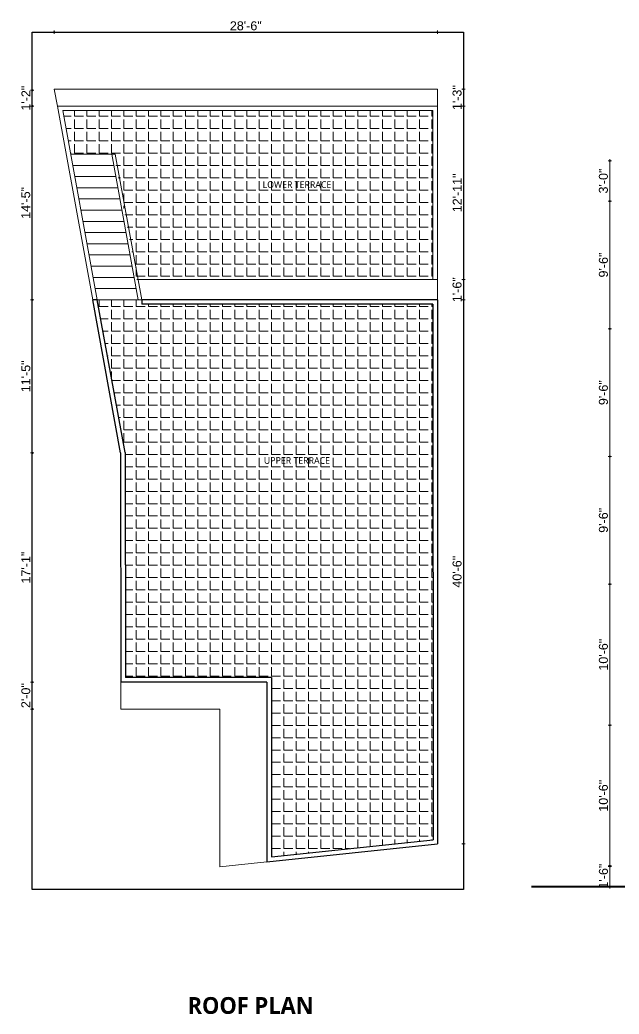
# Model space of a CAD drawing. Header units: inches. Extents: x 2670288 to 2672693, y 789942 to 794071.
# Drawn here: x 2670873 to 2671408, y 789962 to 790849 of the extents above; entities that cross this region are included whole.
import ezdxf

# ---------------------------------------------------------------- set-up
doc = ezdxf.new("R2010")
doc.units = ezdxf.units.IN
doc.header["$MEASUREMENT"] = 0
doc.header["$PDMODE"] = 99
for name, color, linetype, lineweight in [('DOOR-WIN RA', 3, 'Continuous', 20), ('ELE2 RA', 130, 'Continuous', 20), ('Hatch', 254, 'Continuous', 9), ('hatch EA', 253, 'Continuous', 5), ('stair EA', 132, 'Continuous', 5), ('Text', 7, 'Continuous', 20), ('wall EA', 24, 'Continuous', 40), ('WALL__HALF_NEW', 42, 'Continuous', 30)]:
    doc.layers.add(name, color=color, linetype=linetype, lineweight=lineweight)
doc.layers.add('lettring', color=7, linetype='Continuous')
doc.layers.add('text EA', color=7, linetype='Continuous')
doc.styles.add('DIM 8', font='arial.ttf', dxfattribs={"height": 8})
doc.styles.get("Standard").update_dxf_attribs({"font": 'arial.ttf'})
doc.dimstyles.new('Copy of DIM 8', dxfattribs={"dimtxt": 8, "dimasz": 1, "dimexe": 6, "dimexo": 18, "dimgap": 1.6875, "dimtad": 1, "dimdec": 0, "dimzin": 3, "dimdsep": 46, "dimlunit": 4, "dimtxsty": 'DIM 8', "dimblk": 'dot 2', "dimcen": 0.09375, "dimse1": 1, "dimse2": 1, "dimclrd": 1, "dimclre": 1, "dimclrt": 256, "dimadec": 0, "dimazin": 0, "dimtfac": 0.75, "dimtdec": 0, "dimtix": 1, "dimtmove": 1, "dimatfit": 3, "dimldrblk": 'DOT', "dimfxl": 1, "dimtolj": 1, "dimtzin": 0, "dimlwd": 9, "dimlwe": 9, "dimarcsym": 0})

# ---------------------------------------------------------------- blocks, each defined once
blk = doc.blocks.new('dot1')
at = {"layer": 'Hatch'}
h = blk.add_hatch(color=256, dxfattribs=at)
edge = h.paths.add_edge_path()
edge.add_arc((0, 0), 1, 0, 360)
for p, q in [((3, 0), (-3, 0)), ((0, 3), (0, -3))]:
    blk.add_line(p, q, dxfattribs=at)
blk.add_circle((0, 0), 1, dxfattribs=at)
blk = doc.blocks.new('dot 2')
at = {"layer": 'Hatch', "xscale": 0.5, "yscale": 0.5, "zscale": 0.5}
blk.add_blockref('dot1', (0, 0), dxfattribs=at)
blk = doc.blocks.new('*D1638')
at = {"layer": 'Defpoints', "color": 0, "transparency": 16777216}
for p in [(2671399.78, 790219.48), (2671414.32, 790219.48), (2671414.32, 790093.48)]:
    blk.add_point(p, dxfattribs=at)
at = {"layer": 'lettring', "color": 1, "lineweight": 9, "transparency": 16777216}
blk.add_line((2671399.78, 790094.48), (2671399.78, 790218.48), dxfattribs=at)
for p, rotation in [((2671399.78, 790219.48), 90), ((2671399.78, 790093.48), 270)]:
    blk.add_blockref('dot 2', p, dxfattribs=dict(at, rotation=rotation))
at = {"layer": 'lettring', "transparency": 16777216, "insert": (2671394, 790156.48), "char_height": 8, "attachment_point": 5, "rotation": 90, "style": 'DIM 8'}
blk.add_mtext('\\A1;10\'-6"', dxfattribs=at)
blk = doc.blocks.new('_Dot')
at = {"color": 0, "linetype": 'ByBlock', "lineweight": -2}
blk.add_line((-0.5, 0), (-1, 0), dxfattribs=at)
at = {"color": 0, "linetype": 'ByBlock', "const_width": 0.5}
blk.add_lwpolyline([(-0.25, 0, 1), (0.25, 0, 1)], format="xyb", close=True, dxfattribs=at)
blk = doc.blocks.new('*D1639')
at = {"layer": 'Defpoints', "color": 0, "transparency": 16777216}
for p in [(2671399.78, 790345.48), (2671414.32, 790345.48), (2671414.32, 790219.48)]:
    blk.add_point(p, dxfattribs=at)
at = {"layer": 'lettring', "color": 1, "lineweight": 9, "transparency": 16777216}
blk.add_line((2671399.78, 790220.48), (2671399.78, 790344.48), dxfattribs=at)
for p, rotation in [((2671399.78, 790345.48), 90), ((2671399.78, 790219.48), 270)]:
    blk.add_blockref('dot 2', p, dxfattribs=dict(at, rotation=rotation))
at = {"layer": 'lettring', "transparency": 16777216, "insert": (2671394, 790282.48), "char_height": 8, "attachment_point": 5, "rotation": 90, "style": 'DIM 8'}
blk.add_mtext('\\A1;10\'-6"', dxfattribs=at)
blk = doc.blocks.new('*D1640')
at = {"layer": 'Defpoints', "color": 0, "transparency": 16777216}
for p in [(2671399.78, 790459.48), (2671414.32, 790459.48), (2671414.32, 790345.48)]:
    blk.add_point(p, dxfattribs=at)
at = {"layer": 'lettring', "color": 1, "lineweight": 9, "transparency": 16777216}
blk.add_line((2671399.78, 790346.48), (2671399.78, 790458.48), dxfattribs=at)
for p, rotation in [((2671399.78, 790459.48), 90), ((2671399.78, 790345.48), 270)]:
    blk.add_blockref('dot 2', p, dxfattribs=dict(at, rotation=rotation))
at = {"layer": 'lettring', "transparency": 16777216, "insert": (2671394, 790402.48), "char_height": 8, "attachment_point": 5, "rotation": 90, "style": 'DIM 8'}
blk.add_mtext('\\A1;9\'-6"', dxfattribs=at)
blk = doc.blocks.new('*D1641')
at = {"layer": 'Defpoints', "color": 0, "transparency": 16777216}
for p in [(2671399.78, 790573.48), (2671414.32, 790573.48), (2671414.32, 790459.48)]:
    blk.add_point(p, dxfattribs=at)
at = {"layer": 'lettring', "color": 1, "lineweight": 9, "transparency": 16777216}
blk.add_line((2671399.78, 790460.48), (2671399.78, 790572.48), dxfattribs=at)
for p, rotation in [((2671399.78, 790573.48), 90), ((2671399.78, 790459.48), 270)]:
    blk.add_blockref('dot 2', p, dxfattribs=dict(at, rotation=rotation))
at = {"layer": 'lettring', "transparency": 16777216, "insert": (2671394, 790516.48), "char_height": 8, "attachment_point": 5, "rotation": 90, "style": 'DIM 8'}
blk.add_mtext('\\A1;9\'-6"', dxfattribs=at)
blk = doc.blocks.new('*D1642')
at = {"layer": 'Defpoints', "color": 0, "transparency": 16777216}
for p in [(2671399.78, 790687.48), (2671414.32, 790687.48), (2671414.32, 790573.48)]:
    blk.add_point(p, dxfattribs=at)
at = {"layer": 'lettring', "color": 1, "lineweight": 9, "transparency": 16777216}
blk.add_line((2671399.78, 790574.48), (2671399.78, 790686.48), dxfattribs=at)
for p, rotation in [((2671399.78, 790687.48), 90), ((2671399.78, 790573.48), 270)]:
    blk.add_blockref('dot 2', p, dxfattribs=dict(at, rotation=rotation))
at = {"layer": 'lettring', "transparency": 16777216, "insert": (2671394, 790630.48), "char_height": 8, "attachment_point": 5, "rotation": 90, "style": 'DIM 8'}
blk.add_mtext('\\A1;9\'-6"', dxfattribs=at)
blk = doc.blocks.new('*D1643')
at = {"layer": 'Defpoints', "color": 0, "transparency": 16777216}
for p in [(2671399.78, 790723.48), (2671414.32, 790723.48), (2671414.32, 790687.48)]:
    blk.add_point(p, dxfattribs=at)
at = {"layer": 'lettring', "color": 1, "lineweight": 9, "transparency": 16777216}
blk.add_line((2671399.78, 790688.48), (2671399.78, 790722.48), dxfattribs=at)
for p, rotation in [((2671399.78, 790723.48), 90), ((2671399.78, 790687.48), 270)]:
    blk.add_blockref('dot 2', p, dxfattribs=dict(at, rotation=rotation))
at = {"layer": 'lettring', "transparency": 16777216, "insert": (2671394, 790705.48), "char_height": 8, "attachment_point": 5, "rotation": 90, "style": 'DIM 8'}
blk.add_mtext('\\A1;3\'-0"', dxfattribs=at)
blk = doc.blocks.new('*D1644')
at = {"layer": 'Defpoints', "color": 0, "transparency": 16777216}
for p in [(2671414.32, 790093.98), (2671399.81, 790075.54), (2671414.32, 790075.54)]:
    blk.add_point(p, dxfattribs=at)
at = {"layer": 'lettring', "color": 1, "lineweight": 9, "transparency": 16777216}
for p, q in [((2671399.81, 790094.98), (2671399.81, 790095.98)), ((2671399.81, 790093.98), (2671399.81, 790075.54)), ((2671399.81, 790074.54), (2671399.81, 790073.54))]:
    blk.add_line(p, q, dxfattribs=at)
for p, rotation in [((2671399.81, 790093.98), 270), ((2671399.81, 790075.54), 90)]:
    blk.add_blockref('dot 2', p, dxfattribs=dict(at, rotation=rotation))
at = {"layer": 'lettring', "transparency": 16777216, "insert": (2671394.03, 790084.76), "char_height": 8, "attachment_point": 5, "rotation": 90, "style": 'DIM 8'}
blk.add_mtext('\\A1;1\'-6"', dxfattribs=at)
blk = doc.blocks.new('*D1928')
at = {"layer": 'Defpoints', "color": 0, "transparency": 16777216}
for p in [(2670903.48, 790786.53), (2670883.78, 790772.47), (2670906.18, 790772.47)]:
    blk.add_point(p, dxfattribs=at)
at = {"layer": 'lettring', "color": 1, "lineweight": 9, "transparency": 16777216}
for p, q in [((2670883.78, 790787.53), (2670883.78, 790788.53)), ((2670883.78, 790786.53), (2670883.78, 790772.47)), ((2670883.78, 790771.47), (2670883.78, 790770.47))]:
    blk.add_line(p, q, dxfattribs=at)
for p, rotation in [((2670883.78, 790786.53), 270), ((2670883.78, 790772.47), 90)]:
    blk.add_blockref('dot 2', p, dxfattribs=dict(at, rotation=rotation))
at = {"layer": 'lettring', "transparency": 16777216, "insert": (2670878.08, 790779.5), "char_height": 8, "attachment_point": 5, "rotation": 90, "style": 'DIM 8'}
blk.add_mtext('\\A1;1\'-2"', dxfattribs=at)
blk = doc.blocks.new('*D1929')
at = {"layer": 'Defpoints', "color": 0, "transparency": 16777216}
for p in [(2670906.18, 790772.47), (2670883.69, 790599.47), (2670937.79, 790599.47)]:
    blk.add_point(p, dxfattribs=at)
at = {"layer": 'lettring', "color": 1, "lineweight": 9, "transparency": 16777216}
blk.add_line((2670883.69, 790771.47), (2670883.69, 790600.47), dxfattribs=at)
for p, rotation in [((2670883.69, 790772.47), 90), ((2670883.69, 790599.47), 270)]:
    blk.add_blockref('dot 2', p, dxfattribs=dict(at, rotation=rotation))
at = {"layer": 'lettring', "transparency": 16777216, "insert": (2670877.92, 790685.97), "char_height": 8, "attachment_point": 5, "rotation": 90, "style": 'DIM 8'}
blk.add_mtext('\\A1;14\'-5"', dxfattribs=at)
blk = doc.blocks.new('*D1930')
at = {"layer": 'Defpoints', "color": 0, "transparency": 16777216}
for p in [(2670937.79, 790599.47), (2670883.78, 790462.66), (2670962.7, 790462.66)]:
    blk.add_point(p, dxfattribs=at)
at = {"layer": 'lettring', "color": 1, "lineweight": 9, "transparency": 16777216}
blk.add_line((2670883.78, 790598.47), (2670883.78, 790463.66), dxfattribs=at)
for p, rotation in [((2670883.78, 790599.47), 90), ((2670883.78, 790462.66), 270)]:
    blk.add_blockref('dot 2', p, dxfattribs=dict(at, rotation=rotation))
at = {"layer": 'lettring', "transparency": 16777216, "insert": (2670878.01, 790531.07), "char_height": 8, "attachment_point": 5, "rotation": 90, "style": 'DIM 8'}
blk.add_mtext('\\A1;11\'-5"', dxfattribs=at)
blk = doc.blocks.new('*D1931')
at = {"layer": 'Defpoints', "color": 0, "transparency": 16777216}
for p in [(2670962.7, 790462.66), (2670883.78, 790257.94), (2670962.93, 790257.94)]:
    blk.add_point(p, dxfattribs=at)
at = {"layer": 'lettring', "color": 1, "lineweight": 9, "transparency": 16777216}
blk.add_line((2670883.78, 790461.66), (2670883.78, 790258.94), dxfattribs=at)
for p, rotation in [((2670883.78, 790462.66), 90), ((2670883.78, 790257.94), 270)]:
    blk.add_blockref('dot 2', p, dxfattribs=dict(at, rotation=rotation))
at = {"layer": 'lettring', "transparency": 16777216, "insert": (2670878.08, 790360.3), "char_height": 8, "attachment_point": 5, "rotation": 90, "style": 'DIM 8'}
blk.add_mtext('\\A1;17\'-1"', dxfattribs=at)
blk = doc.blocks.new('*D1932')
at = {"layer": 'Defpoints', "color": 0, "transparency": 16777216}
for p in [(2670962.93, 790257.94), (2670883.78, 790233.94), (2670962.93, 790233.94)]:
    blk.add_point(p, dxfattribs=at)
at = {"layer": 'lettring', "color": 1, "lineweight": 9, "transparency": 16777216}
for p, q in [((2670883.78, 790258.94), (2670883.78, 790259.94)), ((2670883.78, 790257.94), (2670883.78, 790233.94)), ((2670883.78, 790232.94), (2670883.78, 790231.94))]:
    blk.add_line(p, q, dxfattribs=at)
for p, rotation in [((2670883.78, 790257.94), 270), ((2670883.78, 790233.94), 90)]:
    blk.add_blockref('dot 2', p, dxfattribs=dict(at, rotation=rotation))
at = {"layer": 'lettring', "transparency": 16777216, "insert": (2670878.01, 790245.94), "char_height": 8, "attachment_point": 5, "rotation": 90, "style": 'DIM 8'}
blk.add_mtext('\\A1;2\'-0"', dxfattribs=at)
blk = doc.blocks.new('*D1934')
at = {"layer": 'Defpoints', "color": 0, "transparency": 16777216}
for p in [(2671245.7, 790787.51), (2671245.7, 790772.47), (2671269.05, 790772.47)]:
    blk.add_point(p, dxfattribs=at)
at = {"layer": 'lettring', "color": 1, "lineweight": 9, "transparency": 16777216}
for p, q in [((2671269.05, 790788.51), (2671269.05, 790789.51)), ((2671269.05, 790787.51), (2671269.05, 790772.47)), ((2671269.05, 790771.47), (2671269.05, 790770.47))]:
    blk.add_line(p, q, dxfattribs=at)
for p, rotation in [((2671269.05, 790787.51), 270), ((2671269.05, 790772.47), 90)]:
    blk.add_blockref('dot 2', p, dxfattribs=dict(at, rotation=rotation))
at = {"layer": 'lettring', "transparency": 16777216, "insert": (2671263.28, 790779.99), "char_height": 8, "attachment_point": 5, "rotation": 90, "style": 'DIM 8'}
blk.add_mtext('\\A1;1\'-3"', dxfattribs=at)
blk = doc.blocks.new('*D1935')
at = {"layer": 'Defpoints', "color": 0, "transparency": 16777216}
for p in [(2671245.7, 790772.47), (2671245.71, 790617.42), (2671269.05, 790617.42)]:
    blk.add_point(p, dxfattribs=at)
at = {"layer": 'lettring', "color": 1, "lineweight": 9, "transparency": 16777216}
blk.add_line((2671269.05, 790771.47), (2671269.05, 790618.42), dxfattribs=at)
for p, rotation in [((2671269.05, 790772.47), 90), ((2671269.05, 790617.42), 270)]:
    blk.add_blockref('dot 2', p, dxfattribs=dict(at, rotation=rotation))
at = {"layer": 'lettring', "transparency": 16777216, "insert": (2671263.35, 790694.95), "char_height": 8, "attachment_point": 5, "rotation": 90, "style": 'DIM 8'}
blk.add_mtext('\\A1;12\'-11"', dxfattribs=at)
blk = doc.blocks.new('*D1936')
at = {"layer": 'Defpoints', "color": 0, "transparency": 16777216}
for p in [(2671245.71, 790617.42), (2671245.7, 790599.47), (2671269.05, 790599.47)]:
    blk.add_point(p, dxfattribs=at)
at = {"layer": 'lettring', "color": 1, "lineweight": 9, "transparency": 16777216}
for p, q in [((2671269.05, 790618.42), (2671269.05, 790619.42)), ((2671269.05, 790617.42), (2671269.05, 790599.47)), ((2671269.05, 790598.47), (2671269.05, 790597.47))]:
    blk.add_line(p, q, dxfattribs=at)
for p, rotation in [((2671269.05, 790617.42), 270), ((2671269.05, 790599.47), 90)]:
    blk.add_blockref('dot 2', p, dxfattribs=dict(at, rotation=rotation))
at = {"layer": 'lettring', "transparency": 16777216, "insert": (2671263.28, 790608.45), "char_height": 8, "attachment_point": 5, "rotation": 90, "style": 'DIM 8'}
blk.add_mtext('\\A1;1\'-6"', dxfattribs=at)
blk = doc.blocks.new('*D1937')
at = {"layer": 'Defpoints', "color": 0, "transparency": 16777216}
for p in [(2671245.7, 790599.47), (2671245.88, 790113.63), (2671269.05, 790113.63)]:
    blk.add_point(p, dxfattribs=at)
at = {"layer": 'lettring', "color": 1, "lineweight": 9, "transparency": 16777216}
blk.add_line((2671269.05, 790598.47), (2671269.05, 790114.63), dxfattribs=at)
for p, rotation in [((2671269.05, 790599.47), 90), ((2671269.05, 790113.63), 270)]:
    blk.add_blockref('dot 2', p, dxfattribs=dict(at, rotation=rotation))
at = {"layer": 'lettring', "transparency": 16777216, "insert": (2671263.28, 790356.55), "char_height": 8, "attachment_point": 5, "rotation": 90, "style": 'DIM 8'}
blk.add_mtext('\\A1;40\'-6"', dxfattribs=at)

msp = doc.modelspace()

# ---------------------------------------------------------------- hatches: boundary and pattern name
at = {"layer": 'hatch EA', "transparency": 33554585}
h = msp.add_hatch(dxfattribs=at)
h.set_pattern_fill('ANGLE', color=256, scale=40)
h.set_pattern_definition([(0, (-3574.444, -1016.605), (0, 11), [8, -3]), (90, (-3574.444, -1016.605), (-11, 7e-16), [8, -3])])
h.paths.add_polyline_path([(2671241.7, 790768.47), (2670910.97, 790768.47), (2670918.1, 790729.47), (2670956.67, 790729.48), (2670977.14, 790617.49), (2670991.39, 790617.49), (2671087.39, 790617.47), (2671087.39, 790617.46), (2671097.39, 790617.46), (2671097.39, 790617.46), (2671111.39, 790617.46), (2671135.56, 790617.45), (2671207.56, 790617.43), (2671231.73, 790617.42), (2671241.71, 790617.42)])
h = msp.add_hatch(dxfattribs=at)
h.set_pattern_fill('ANGLE', color=256, scale=40)
h.set_pattern_definition([(0, (-3574.446, -1010.641), (0, 11), [8, -3]), (90, (-3574.446, -1010.641), (-11, 7e-16), [8, -3])])
h.paths.add_polyline_path([(2670941.86, 790599.48), (2670940.79, 790599.48), (2670973.73, 790599.49), (2670978.45, 790599.49), (2670981.5, 790599.49), (2670981.5, 790595.49), (2671241.7, 790595.42), (2671241.88, 790117.2), (2671097.38, 790102.05), (2671097.38, 790261.99), (2670966.98, 790261.99), (2670966.76, 790462.66)])

# ---------------------------------------------------------------- linework, layer by layer
at = {"layer": 'Defpoints'}
msp.add_lwpolyline([(2671268.95, 790072.7), (2670883.68, 790072.7), (2670883.79, 790838.39), (2671269.06, 790838.39)], close=True, dxfattribs=at)
at = {"layer": 'DOOR-WIN RA'}
for p, q in [((2671245.71, 790617.42), (2670977.14, 790617.49)), ((2671245.71, 790617.42), (2671245.7, 790599.47)), ((2670962.93, 790257.94), (2670962.93, 790233.94)), ((2671051.38, 790233.94), (2670962.93, 790233.94)), ((2671051.38, 790233.94), (2671051.38, 790093.06)), ((2671093.38, 790097.61), (2671051.38, 790093.06))]:
    msp.add_line(p, q, dxfattribs=at)
at = {"layer": 'ELE2 RA'}
for p, q in [((2670903.29, 790787.51), (2671245.7, 790787.51)), ((2670906.18, 790772.47), (2670903.29, 790787.51)), ((2671245.7, 790772.47), (2671245.7, 790787.51)), ((2670937.79, 790599.47), (2670906.18, 790772.47)), ((2670906.18, 790772.47), (2671245.7, 790772.47)), ((2670941.86, 790599.48), (2670910.97, 790768.47)), ((2670910.97, 790768.47), (2671241.7, 790768.47)), ((2671241.7, 790617.42), (2671241.7, 790768.47)), ((2671245.7, 790617.42), (2671245.7, 790772.47))]:
    msp.add_line(p, q, dxfattribs=at)
at = {"layer": 'stair EA'}
for p, q in [((2670918.1, 790729.47), (2670957.74, 790729.48)), ((2670978.45, 790599.49), (2670954.69, 790729.48)), ((2670981.5, 790599.49), (2670957.74, 790729.48)), ((2670919.93, 790719.47), (2670956.52, 790719.48)), ((2670921.76, 790709.47), (2670958.35, 790709.48)), ((2670923.58, 790699.47), (2670960.18, 790699.49)), ((2670925.41, 790689.47), (2670962, 790689.49)), ((2670927.24, 790679.47), (2670963.83, 790679.49)), ((2670929.07, 790669.47), (2670965.66, 790669.49)), ((2670930.89, 790659.47), (2670967.49, 790659.49)), ((2670932.72, 790649.47), (2670969.31, 790649.49)), ((2670934.55, 790639.48), (2670971.14, 790639.49)), ((2670936.37, 790629.48), (2670972.97, 790629.49)), ((2670938.2, 790619.48), (2670974.8, 790619.49)), ((2670940.03, 790609.48), (2670976.62, 790609.49)), ((2670937.8, 790599.47), (2670982.36, 790599.49))]:
    msp.add_line(p, q, dxfattribs=at)
at = {"layer": 'wall EA'}
msp.add_line((2671414.32, 790075.04), (2671329.82, 790075.04), dxfattribs=at)
at = {"layer": 'WALL__HALF_NEW'}
for p, q in [((2670962.7, 790462.66), (2670937.79, 790599.47)), ((2670941.86, 790599.48), (2670937.8, 790599.47)), ((2670966.76, 790463.02), (2670941.86, 790599.48)), ((2671245.7, 790599.42), (2670981.5, 790599.49)), ((2670981.5, 790599.49), (2670981.5, 790595.49)), ((2671245.7, 790599.42), (2671245.88, 790113.63)), ((2671241.7, 790595.42), (2670981.5, 790595.49)), ((2671241.7, 790595.42), (2671241.88, 790117.2)), ((2670962.7, 790462.66), (2670962.93, 790257.94)), ((2670966.76, 790463.02), (2670966.98, 790261.99)), ((2671097.38, 790261.99), (2670966.98, 790261.99)), ((2671097.38, 790261.99), (2671097.38, 790102.05)), ((2671093.38, 790257.94), (2670962.93, 790257.94)), ((2671093.38, 790257.94), (2671093.38, 790097.61)), ((2671097.38, 790102.05), (2671241.88, 790117.2)), ((2671093.38, 790097.61), (2671245.75, 790113.59))]:
    msp.add_line(p, q, dxfattribs=at)

# ---------------------------------------------------------------- texts
at = {"layer": 'Text', "insert": (2671078.73, 789969.11), "char_height": 15, "width": 319.1927, "attachment_point": 5}
msp.add_mtext('{\\fTrebuchet MS|b1|i0|c0|p34;ROOF PLAN}', dxfattribs=at)
at = {"layer": 'text EA', "char_height": 6, "width": 84.336, "attachment_point": 2}
for s, insert in [('{\\fTrebuchet MS|b0|i0|c0|p34;LOWER TERRACE}', (2671120.19, 790705.31)), ('{\\fTrebuchet MS|b0|i0|c0|p34;UPPER TERRACE}', (2671120.19, 790458.96))]:
    msp.add_mtext(s, dxfattribs=dict(at, insert=insert))

# ---------------------------------------------------------------- dimensions: what is measured, and where the dimension line sits
at = {"layer": 'lettring'}
msp.add_linear_dim(base=(2671245.7, 790838.39), p1=(2670903.29, 790787.51), p2=(2671245.7, 790787.51), dimstyle='Copy of DIM 8', dxfattribs=at).render()
for base, p1, p2, picture, middle in [((2671269.05, 790772.47), (2671245.7, 790787.51), (2671245.7, 790772.47), '*D1934', (2671263.28, 790779.99)), ((2670883.78, 790772.47), (2670903.48, 790786.53), (2670906.18, 790772.47), '*D1928', (2670878.08, 790779.5)), ((2670883.69, 790599.47), (2670906.18, 790772.47), (2670937.79, 790599.47), '*D1929', (2670877.92, 790685.97)), ((2671269.05, 790617.42), (2671245.7, 790772.47), (2671245.71, 790617.42), '*D1935', (2671263.35, 790694.95)), ((2671399.78, 790723.48), (2671414.32, 790687.48), (2671414.32, 790723.48), '*D1643', (2671394, 790705.48)), ((2671399.78, 790687.48), (2671414.32, 790573.48), (2671414.32, 790687.48), '*D1642', (2671394, 790630.48)), ((2671269.05, 790599.47), (2671245.71, 790617.42), (2671245.7, 790599.47), '*D1936', (2671263.28, 790608.45)), ((2670883.78, 790462.66), (2670937.79, 790599.47), (2670962.7, 790462.66), '*D1930', (2670878.01, 790531.07)), ((2671269.05, 790113.63), (2671245.7, 790599.47), (2671245.88, 790113.63), '*D1937', (2671263.28, 790356.55)), ((2671399.78, 790573.48), (2671414.32, 790459.48), (2671414.32, 790573.48), '*D1641', (2671394, 790516.48)), ((2670883.78, 790257.94), (2670962.7, 790462.66), (2670962.93, 790257.94), '*D1931', (2670878.08, 790360.3)), ((2671399.78, 790459.48), (2671414.32, 790345.48), (2671414.32, 790459.48), '*D1640', (2671394, 790402.48)), ((2671399.78, 790345.48), (2671414.32, 790219.48), (2671414.32, 790345.48), '*D1639', (2671394, 790282.48)), ((2670883.78, 790233.94), (2670962.93, 790257.94), (2670962.93, 790233.94), '*D1932', (2670878.01, 790245.94)), ((2671399.78, 790219.48), (2671414.32, 790093.48), (2671414.32, 790219.48), '*D1638', (2671394, 790156.48)), ((2671399.81, 790075.54), (2671414.32, 790093.98), (2671414.32, 790075.54), '*D1644', (2671394.03, 790084.76))]:
    dim = msp.add_linear_dim(base=base, p1=p1, p2=p2, angle=90, dimstyle='Copy of DIM 8', dxfattribs=at)
    dim.commit()
    dim.dimension.update_dxf_attribs({"geometry": picture, "text_midpoint": middle})

doc.saveas('drawing.dxf')
